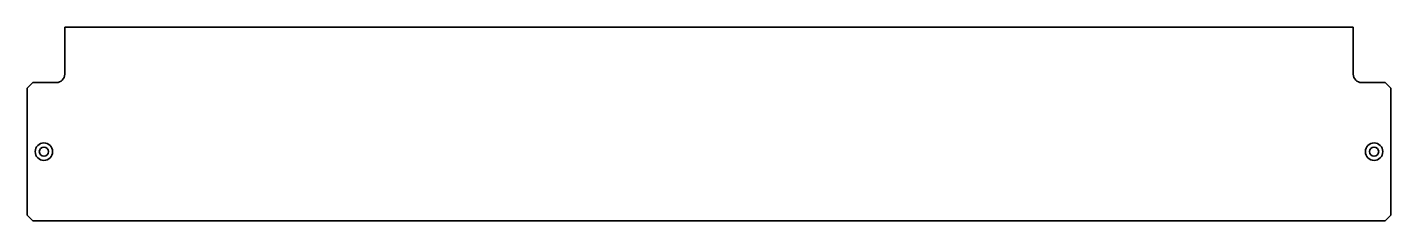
# Model space of a CAD drawing. Header units: inches. Extents: x 0 to 984, y 0 to 140.
import ezdxf

# ---------------------------------------------------------------- set-up
doc = ezdxf.new("R2010")
doc.units = ezdxf.units.IN
doc.header["$MEASUREMENT"] = 0
doc.layers.add('SIMUMAK Visible (ISO)', color=7, linetype='Continuous', lineweight=35)

# ---------------------------------------------------------------- blocks, each defined once
blk = doc.blocks.new('PTM-03-SUMACT02_Sheet_PTM-03-SUMACT02')
at = {"layer": 'SIMUMAK Visible (ISO)'}
for p, q in [((-465, 36), (-465, 70)), ((-465, 70), (465, 70)), ((465, 70), (465, 36)), ((-492, 26), (-488, 30)), ((-471, 30), (-488, 30)), ((488, 30), (471, 30)), ((488, 30), (492, 26)), ((-492, 26), (-492, -66)), ((492, -66), (492, 26)), ((-488, -70), (-492, -66)), ((492, -66), (488, -70)), ((-488, -70), (488, -70))]:
    blk.add_line(p, q, dxfattribs=at)
for centre, radius in [((-480, -20), 6.3), ((-480, -20), 3.3), ((480, -20), 6.3), ((480, -20), 3.3)]:
    blk.add_circle(centre, radius, dxfattribs=at)
for centre, start, end in [((-471, 36), 270, 360), ((471, 36), 180, 270)]:
    blk.add_arc(centre, 6, start, end, dxfattribs=at)

msp = doc.modelspace()

# ---------------------------------------------------------------- block references
msp.add_blockref('PTM-03-SUMACT02_Sheet_PTM-03-SUMACT02', (492, 70))

doc.saveas('drawing.dxf')
